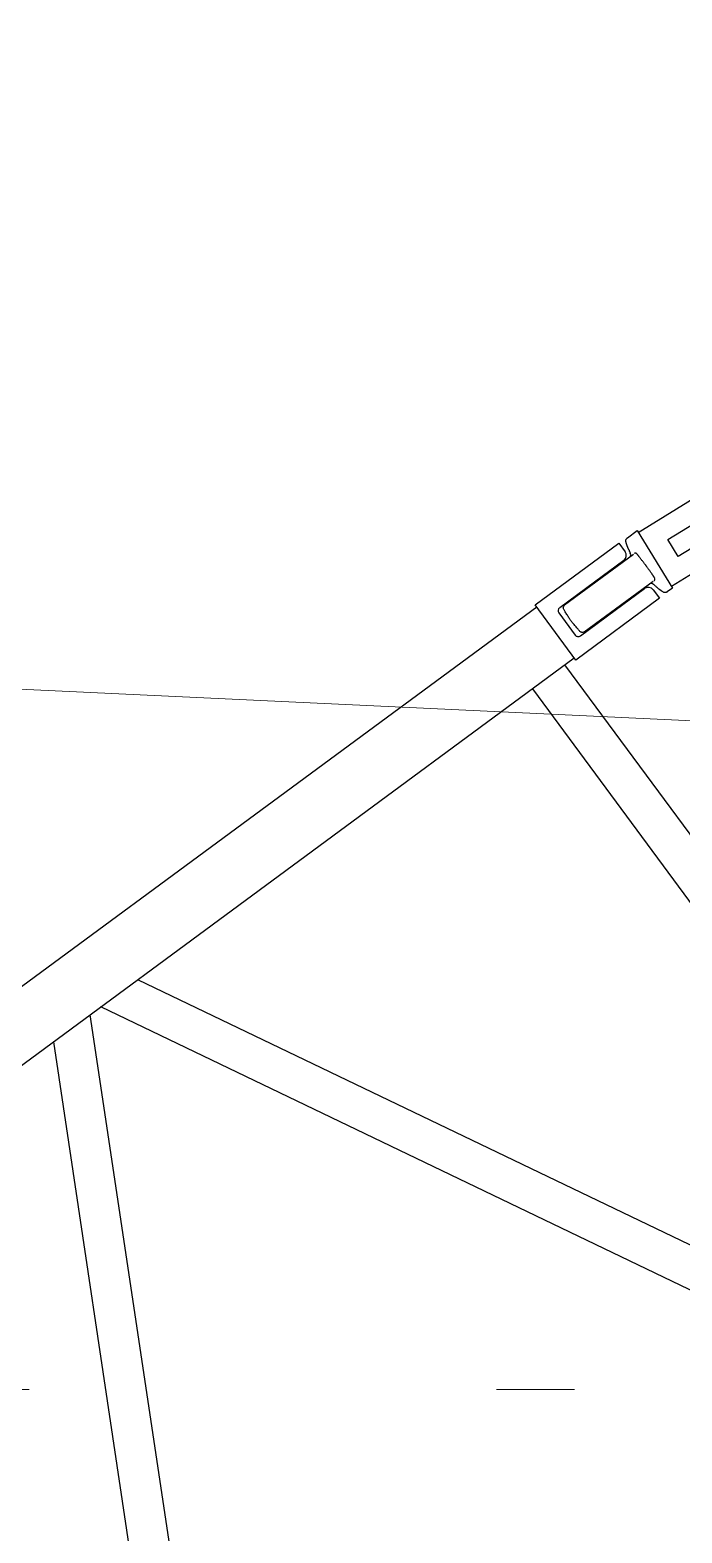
# Model space of a CAD drawing. Header units: millimetres. Extents: x -2078669 to -1085629, y -5987148 to 310365.
# Drawn here: x -1696323 to -1695277, y -2242183 to -2239769 of the extents above; entities that cross this region are included whole.
import ezdxf

# ---------------------------------------------------------------- set-up
doc = ezdxf.new("R2010")
doc.units = ezdxf.units.MM
doc.header["$LTSCALE"] = 500
doc.linetypes.add('SXF_一点短鎖線', pattern=[9.25, 6, -1.5, 0.25, -1.5])
for name, color, linetype, lineweight in [('D-BGD', 7, 'Continuous', 13), ('D-BMK', 2, 'SXF_一点短鎖線', 13), ('D-BYP-STR8', 5, 'Continuous', 25), ('D-BYP-STRB', 5, 'Continuous', 25)]:
    doc.layers.add(name, color=color, linetype=linetype, lineweight=lineweight)

# ---------------------------------------------------------------- blocks, each defined once
blk = doc.blocks.new('河川平面')
at = {"layer": 'D-BGD', "linetype": 'Continuous'}
blk.add_line((1609176.5, -2782074.1), (1619038.2, -2782534.2), dxfattribs=at)

msp = doc.modelspace()

# ---------------------------------------------------------------- linework, layer by layer
at = {"layer": 'D-BMK', "linetype": 'SXF_一点短鎖線'}
msp.add_line((-1622324.6, -2241952.7), (-1736237.2, -2241952.7), dxfattribs=at)
at = {"layer": 'D-BYP-STR8'}
msp.add_circle((-1706874.7, -2250449), 16000, dxfattribs=at)
at = {"layer": 'D-BYP-STRB', "linetype": 'Continuous'}
for p, q in [((-1695347.3, -2240576.1), (-1695026.7, -2240378.6)), ((-1695299.7, -2240587.7), (-1695027.6, -2240420)), ((-1695293.9, -2240662.6), (-1694966.2, -2240460.6)), ((-1695010.8, -2240447.2), (-1695282.9, -2240614.9)), ((-1695364.6, -2240584.7), (-1695349.1, -2240573.3)), ((-1695349.1, -2240573.3), (-1695292.2, -2240665.5)), ((-1695512.6, -2240692.6), (-1695378.2, -2240593.5)), ((-1695378.2, -2240593.5), (-1695368.1, -2240607.2)), ((-1695366.9, -2240589.7), (-1695366.8, -2240588.3)), ((-1695366.9, -2240589.7), (-1695366.8, -2240588.3)), ((-1695366.8, -2240591), (-1695366.9, -2240589.7)), ((-1695366.8, -2240591), (-1695366.9, -2240589.7)), ((-1695366.8, -2240587.9), (-1695366.6, -2240587.6)), ((-1695366.8, -2240587.9), (-1695366.6, -2240587.6)), ((-1695366.8, -2240588.3), (-1695366.8, -2240587.9)), ((-1695366.8, -2240588.3), (-1695366.8, -2240587.9)), ((-1695366.6, -2240592.1), (-1695366.8, -2240591)), ((-1695366.6, -2240592.1), (-1695366.8, -2240591)), ((-1695366.6, -2240587.3), (-1695366.4, -2240586.9)), ((-1695366.6, -2240587.3), (-1695366.4, -2240586.9)), ((-1695366.6, -2240587.4), (-1695366.6, -2240587.3)), ((-1695366.6, -2240587.4), (-1695366.6, -2240587.3)), ((-1695366.6, -2240587.6), (-1695366.6, -2240587.4)), ((-1695366.6, -2240587.6), (-1695366.6, -2240587.4)), ((-1695366.3, -2240593.4), (-1695366.6, -2240592.1)), ((-1695366.3, -2240593.3), (-1695366.6, -2240592.1)), ((-1695366.4, -2240586.9), (-1695366.2, -2240586.5)), ((-1695366.4, -2240586.9), (-1695366.2, -2240586.5)), ((-1695366.2, -2240593.7), (-1695366.3, -2240593.4)), ((-1695366.2, -2240586.5), (-1695365.6, -2240585.8)), ((-1695366.2, -2240586.5), (-1695365.6, -2240585.8)), ((-1695366.1, -2240594), (-1695366.2, -2240593.7)), ((-1695366, -2240594.3), (-1695366.1, -2240594)), ((-1695365.9, -2240594.6), (-1695366, -2240594.3)), ((-1695365.8, -2240594.9), (-1695365.9, -2240594.6)), ((-1695365.7, -2240595.2), (-1695365.8, -2240594.9)), ((-1695365.6, -2240595.6), (-1695365.7, -2240595.2)), ((-1695365.6, -2240585.8), (-1695364.6, -2240584.7)), ((-1695365.6, -2240585.8), (-1695364.7, -2240584.8)), ((-1695365.4, -2240596), (-1695365.6, -2240595.6)), ((-1695365.3, -2240596.4), (-1695365.4, -2240596)), ((-1695365.1, -2240596.8), (-1695365.3, -2240596.4)), ((-1695365, -2240597.2), (-1695365.1, -2240596.8)), ((-1695364.8, -2240597.6), (-1695365, -2240597.2)), ((-1695364.7, -2240598), (-1695364.8, -2240597.6)), ((-1695364.7, -2240584.8), (-1695364.7, -2240584.7)), ((-1695364.7, -2240584.7), (-1695364.6, -2240584.7)), ((-1695364.7, -2240584.8), (-1695364.7, -2240584.8)), ((-1695364.5, -2240598.4), (-1695364.7, -2240598)), ((-1695364.6, -2240584.7), (-1695364.6, -2240584.7)), ((-1695364.6, -2240584.7), (-1695364.6, -2240584.7)), ((-1695364.6, -2240584.7), (-1695364.6, -2240584.7)), ((-1695364.6, -2240584.7), (-1695364.6, -2240584.7)), ((-1695364.6, -2240584.7), (-1695364.6, -2240584.7)), ((-1695364.6, -2240584.7), (-1695364.6, -2240584.7)), ((-1695364.6, -2240584.7), (-1695364.6, -2240584.7)), ((-1695364.6, -2240584.7), (-1695364.6, -2240584.7)), ((-1695364.6, -2240584.7), (-1695364.6, -2240584.7)), ((-1695364.6, -2240584.7), (-1695364.6, -2240584.7)), ((-1695364.6, -2240584.7), (-1695364.6, -2240584.7)), ((-1695364.6, -2240584.7), (-1695364.6, -2240584.7)), ((-1695364.6, -2240584.7), (-1695364.6, -2240584.7)), ((-1695364.4, -2240598.7), (-1695364.5, -2240598.4)), ((-1695364.3, -2240599), (-1695364.4, -2240598.7)), ((-1695363.7, -2240600.3), (-1695364.3, -2240599)), ((-1695363.6, -2240600.6), (-1695363.7, -2240600.3)), ((-1695363.7, -2240600.3), (-1695363.7, -2240600.3)), ((-1695363.1, -2240601.8), (-1695363.6, -2240600.6)), ((-1695363, -2240601.9), (-1695363.1, -2240601.8)), ((-1695362.9, -2240602.1), (-1695363, -2240601.9)), ((-1695362.8, -2240602.3), (-1695362.9, -2240602.1)), ((-1695362.8, -2240602.5), (-1695362.8, -2240602.3)), ((-1695362.7, -2240602.7), (-1695362.8, -2240602.5)), ((-1695362.6, -2240602.9), (-1695362.7, -2240602.7)), ((-1695362.5, -2240603), (-1695362.6, -2240602.9)), ((-1695362.4, -2240603.2), (-1695362.5, -2240603)), ((-1695362.3, -2240603.5), (-1695362.4, -2240603.2)), ((-1695362.2, -2240603.7), (-1695362.3, -2240603.5)), ((-1695362.1, -2240603.9), (-1695362.2, -2240603.7)), ((-1695362, -2240604.1), (-1695362.1, -2240603.9)), ((-1695361.9, -2240604.3), (-1695362, -2240604.1)), ((-1695361.9, -2240604.5), (-1695361.9, -2240604.3)), ((-1695361.8, -2240604.6), (-1695361.9, -2240604.5)), ((-1695361.7, -2240604.8), (-1695361.8, -2240604.6)), ((-1695361.4, -2240605.4), (-1695361.7, -2240604.8)), ((-1695361.3, -2240605.7), (-1695361.4, -2240605.4)), ((-1695361.4, -2240605.4), (-1695361.4, -2240605.4)), ((-1695361.1, -2240606.1), (-1695361.3, -2240605.7)), ((-1695361.1, -2240606.2), (-1695361.1, -2240606.1)), ((-1695361, -2240606.3), (-1695361.1, -2240606.2)), ((-1695360.9, -2240606.4), (-1695361, -2240606.3)), ((-1695361, -2240606.3), (-1695361, -2240606.3)), ((-1695360.9, -2240606.5), (-1695360.9, -2240606.4)), ((-1695360.9, -2240606.6), (-1695360.9, -2240606.5)), ((-1695360.8, -2240606.7), (-1695360.9, -2240606.6)), ((-1695360.8, -2240606.8), (-1695360.8, -2240606.7)), ((-1695360.7, -2240606.8), (-1695360.8, -2240606.8)), ((-1695360.7, -2240606.9), (-1695360.7, -2240606.8)), ((-1695360.7, -2240607), (-1695360.7, -2240606.9)), ((-1695360.6, -2240607.1), (-1695360.7, -2240607)), ((-1695360.6, -2240607.2), (-1695360.6, -2240607.1)), ((-1695360.5, -2240607.3), (-1695360.6, -2240607.2)), ((-1695360.5, -2240607.4), (-1695360.5, -2240607.3)), ((-1695360.3, -2240607.7), (-1695360.5, -2240607.4)), ((-1695360.5, -2240607.4), (-1695360.5, -2240607.4)), ((-1695282.9, -2240614.9), (-1695299.7, -2240587.7)), ((-1695354.6, -2240611.5), (-1695465.4, -2240693.2)), ((-1695370.2, -2240621.2), (-1695417.2, -2240655.9)), ((-1695361.2, -2240616.4), (-1695360.7, -2240616)), ((-1695360.7, -2240616), (-1695360.3, -2240615.6)), ((-1695360.4, -2240615.6), (-1695360.3, -2240615.5)), ((-1695360.3, -2240607.8), (-1695360.3, -2240607.7)), ((-1695360.3, -2240607.7), (-1695360.3, -2240607.7)), ((-1695360.2, -2240608), (-1695360.3, -2240607.8)), ((-1695360.3, -2240615.6), (-1695360, -2240615.2)), ((-1695360.3, -2240615.5), (-1695360.2, -2240615.4)), ((-1695360.2, -2240608.1), (-1695360.2, -2240608)), ((-1695360.2, -2240608), (-1695360.2, -2240608)), ((-1695360.2, -2240608), (-1695360.2, -2240608)), ((-1695360.1, -2240608.1), (-1695360.2, -2240608.1)), ((-1695360.2, -2240615.3), (-1695360.1, -2240615.2)), ((-1695360.2, -2240615.4), (-1695360.2, -2240615.3)), ((-1695360.1, -2240608.2), (-1695360.1, -2240608.1)), ((-1695360.1, -2240608.1), (-1695360.1, -2240608.1)), ((-1695360, -2240608.3), (-1695360.1, -2240608.2)), ((-1695360.1, -2240608.2), (-1695360.1, -2240608.2)), ((-1695360.1, -2240608.2), (-1695360.1, -2240608.2)), ((-1695360.1, -2240615.2), (-1695360, -2240615.1)), ((-1695360, -2240608.4), (-1695360, -2240608.3)), ((-1695360, -2240608.3), (-1695360, -2240608.3)), ((-1695360, -2240608.5), (-1695360, -2240608.4)), ((-1695360, -2240608.4), (-1695360, -2240608.4)), ((-1695360, -2240608.4), (-1695360, -2240608.4)), ((-1695359.9, -2240608.5), (-1695360, -2240608.5)), ((-1695360, -2240609.4), (-1695359.9, -2240609.3)), ((-1695359.3, -2240611.1), (-1695360, -2240609.4)), ((-1695360, -2240615.2), (-1695359.7, -2240614.7)), ((-1695360, -2240615.1), (-1695359.9, -2240615)), ((-1695359.9, -2240608.6), (-1695359.9, -2240608.5)), ((-1695359.9, -2240608.5), (-1695359.9, -2240608.5)), ((-1695359.9, -2240608.7), (-1695359.9, -2240608.6)), ((-1695359.9, -2240608.6), (-1695359.9, -2240608.6)), ((-1695359.9, -2240608.6), (-1695359.9, -2240608.6)), ((-1695359.8, -2240608.7), (-1695359.9, -2240608.7)), ((-1695359.9, -2240608.7), (-1695359.9, -2240608.7)), ((-1695359.9, -2240608.7), (-1695359.9, -2240608.7)), ((-1695359.9, -2240609.3), (-1695359.9, -2240609.3)), ((-1695359.9, -2240609.3), (-1695359.8, -2240609.3)), ((-1695359.9, -2240615), (-1695359.8, -2240614.9)), ((-1695359.8, -2240608.8), (-1695359.8, -2240608.7)), ((-1695359.8, -2240608.7), (-1695359.8, -2240608.7)), ((-1695359.8, -2240608.7), (-1695359.8, -2240608.7)), ((-1695359.8, -2240608.7), (-1695359.8, -2240608.7)), ((-1695359.8, -2240608.9), (-1695359.8, -2240608.8)), ((-1695359.8, -2240608.8), (-1695359.8, -2240608.8)), ((-1695359.8, -2240608.8), (-1695359.8, -2240608.8)), ((-1695359.8, -2240608.8), (-1695359.8, -2240608.8)), ((-1695359.8, -2240608.8), (-1695359.8, -2240608.8)), ((-1695359.8, -2240608.8), (-1695359.8, -2240608.8)), ((-1695359.8, -2240608.8), (-1695359.8, -2240608.8)), ((-1695359.7, -2240609), (-1695359.8, -2240608.9)), ((-1695359.8, -2240608.9), (-1695359.8, -2240608.9)), ((-1695359.8, -2240609.3), (-1695359.7, -2240609.2)), ((-1695359.8, -2240609.3), (-1695359.8, -2240609.3)), ((-1695359.8, -2240614.8), (-1695359.7, -2240614.7)), ((-1695359.8, -2240614.9), (-1695359.8, -2240614.8)), ((-1695359.7, -2240609.1), (-1695359.7, -2240609)), ((-1695359.7, -2240609), (-1695359.7, -2240609)), ((-1695359.7, -2240609), (-1695359.7, -2240609)), ((-1695359.7, -2240609), (-1695359.7, -2240609)), ((-1695359.6, -2240609.1), (-1695359.7, -2240609.1)), ((-1695359.7, -2240609.1), (-1695359.7, -2240609.1)), ((-1695359.7, -2240609.1), (-1695359.7, -2240609.1)), ((-1695359.7, -2240609.2), (-1695359.7, -2240609.2)), ((-1695359.7, -2240609.2), (-1695359.6, -2240609.2)), ((-1695359.7, -2240614.7), (-1695359.7, -2240614.6)), ((-1695359.7, -2240614.6), (-1695359.7, -2240614.6)), ((-1695359.7, -2240614.6), (-1695359.7, -2240614.6)), ((-1695359.7, -2240614.6), (-1695359.7, -2240614.6)), ((-1695359.7, -2240614.6), (-1695359.7, -2240614.7)), ((-1695359.7, -2240614.7), (-1695359.7, -2240614.6)), ((-1695359.7, -2240614.6), (-1695359.7, -2240614.6)), ((-1695359.7, -2240614.6), (-1695359.7, -2240614.6)), ((-1695359.7, -2240614.6), (-1695359.7, -2240614.6)), ((-1695359.7, -2240614.6), (-1695359.7, -2240614.6)), ((-1695359.7, -2240614.6), (-1695359.6, -2240614.6)), ((-1695359.7, -2240614.7), (-1695359.7, -2240614.7)), ((-1695359.7, -2240614.7), (-1695359.7, -2240614.7)), ((-1695359.6, -2240609.2), (-1695359.6, -2240609.1)), ((-1695359.6, -2240609.1), (-1695359.6, -2240609.1)), ((-1695359.6, -2240609.2), (-1695359.6, -2240609.2)), ((-1695359.6, -2240609.2), (-1695359.6, -2240609.2)), ((-1695359.6, -2240609.2), (-1695359.6, -2240609.2)), ((-1695359.6, -2240609.2), (-1695359.6, -2240609.2)), ((-1695359.6, -2240609.2), (-1695359.6, -2240609.2)), ((-1695359.6, -2240614.5), (-1695359.4, -2240614)), ((-1695359.6, -2240614.6), (-1695359.6, -2240614.5)), ((-1695359.6, -2240614.5), (-1695359.6, -2240614.5)), ((-1695359.6, -2240614.5), (-1695359.6, -2240614.5)), ((-1695359.4, -2240614), (-1695359.2, -2240613.6)), ((-1695359.4, -2240614), (-1695359.4, -2240614)), ((-1695359.1, -2240611.8), (-1695359.3, -2240611.1)), ((-1695359.2, -2240613.6), (-1695359, -2240613.2)), ((-1695359, -2240612.4), (-1695359.1, -2240611.8)), ((-1695359, -2240612.8), (-1695359, -2240612.4)), ((-1695359, -2240613.2), (-1695359, -2240612.8)), ((-1695353.2, -2240609.9), (-1695353.3, -2240609.9)), ((-1695353.1, -2240609.8), (-1695353.2, -2240609.9)), ((-1695353.2, -2240609.9), (-1695353.2, -2240609.9)), ((-1695353, -2240609.7), (-1695353.1, -2240609.8)), ((-1695353.1, -2240609.8), (-1695353.1, -2240609.8)), ((-1695352.9, -2240609.7), (-1695353, -2240609.7)), ((-1695352.8, -2240609.6), (-1695352.9, -2240609.7)), ((-1695352.9, -2240609.7), (-1695352.9, -2240609.7)), ((-1695352.7, -2240609.6), (-1695352.8, -2240609.6)), ((-1695352.5, -2240609.5), (-1695352.7, -2240609.6)), ((-1695352.3, -2240609.5), (-1695352.5, -2240609.5)), ((-1695352.5, -2240609.5), (-1695352.5, -2240609.5)), ((-1695352, -2240609.5), (-1695352.3, -2240609.5)), ((-1695351.8, -2240609.5), (-1695352, -2240609.5)), ((-1695351.5, -2240609.6), (-1695351.8, -2240609.5)), ((-1695351.8, -2240609.5), (-1695351.8, -2240609.5)), ((-1695351.8, -2240609.5), (-1695351.8, -2240609.5)), ((-1695351.4, -2240609.6), (-1695351.5, -2240609.6)), ((-1695351.5, -2240609.6), (-1695351.5, -2240609.6)), ((-1695351.3, -2240609.6), (-1695351.4, -2240609.6)), ((-1695351.2, -2240609.6), (-1695351.3, -2240609.6)), ((-1695351.3, -2240609.6), (-1695351.3, -2240609.6)), ((-1695351.1, -2240609.6), (-1695351.2, -2240609.6)), ((-1695351.1, -2240609.7), (-1695351.1, -2240609.6)), ((-1695351, -2240609.7), (-1695351.1, -2240609.7)), ((-1695350.8, -2240609.7), (-1695351, -2240609.7)), ((-1695350.7, -2240609.8), (-1695350.8, -2240609.7)), ((-1695350.4, -2240609.8), (-1695350.7, -2240609.8)), ((-1695350.7, -2240609.8), (-1695350.7, -2240609.8)), ((-1695350.3, -2240609.9), (-1695350.4, -2240609.8)), ((-1695350.2, -2240609.9), (-1695350.3, -2240609.9)), ((-1695350.3, -2240609.9), (-1695350.3, -2240609.9)), ((-1695350.1, -2240610), (-1695350.2, -2240609.9)), ((-1695350, -2240610), (-1695350.1, -2240610)), ((-1695349.9, -2240610), (-1695350, -2240610)), ((-1695350, -2240610), (-1695350, -2240610)), ((-1695349.8, -2240610.1), (-1695349.9, -2240610)), ((-1695349.7, -2240610.1), (-1695349.8, -2240610.1)), ((-1695349.8, -2240610.1), (-1695349.8, -2240610.1)), ((-1695349.8, -2240610.1), (-1695349.8, -2240610.1)), ((-1695349.8, -2240610.1), (-1695349.8, -2240610.1)), ((-1695349.8, -2240610.1), (-1695349.8, -2240610.1)), ((-1695349.8, -2240610.1), (-1695349.8, -2240610.1)), ((-1695349.8, -2240610.1), (-1695349.8, -2240610.1)), ((-1695349.8, -2240610.1), (-1695349.8, -2240610.1)), ((-1695349.8, -2240610.1), (-1695349.8, -2240610.1)), ((-1695349.7, -2240610.2), (-1695349.7, -2240610.1)), ((-1695349.6, -2240610.2), (-1695349.7, -2240610.2)), ((-1695349.7, -2240610.2), (-1695349.7, -2240610.2)), ((-1695349.7, -2240610.2), (-1695349.7, -2240610.2)), ((-1695349.7, -2240610.2), (-1695349.7, -2240610.2)), ((-1695349.7, -2240610.2), (-1695349.7, -2240610.2)), ((-1695349.7, -2240610.2), (-1695349.7, -2240610.2)), ((-1695349.6, -2240610.2), (-1695349.6, -2240610.2)), ((-1695349.6, -2240610.2), (-1695349.6, -2240610.2)), ((-1695349.6, -2240610.2), (-1695349.6, -2240610.2)), ((-1695349.6, -2240610.2), (-1695349.6, -2240610.2)), ((-1695349.6, -2240610.2), (-1695349.6, -2240610.2)), ((-1695349.6, -2240610.2), (-1695349.6, -2240610.2)), ((-1695349.6, -2240610.2), (-1695349.6, -2240610.2)), ((-1695349.6, -2240610.2), (-1695349.6, -2240610.2)), ((-1695349.6, -2240610.2), (-1695349.6, -2240610.2)), ((-1695349.6, -2240610.2), (-1695349.6, -2240610.2)), ((-1695349.4, -2240610.4), (-1695349.6, -2240610.2)), ((-1695349.2, -2240610.7), (-1695349.4, -2240610.4)), ((-1695348.9, -2240611.1), (-1695349.2, -2240610.7)), ((-1695348.7, -2240611.4), (-1695348.9, -2240611.1)), ((-1695348.4, -2240611.8), (-1695348.7, -2240611.4)), ((-1695348, -2240612.2), (-1695348.4, -2240611.8)), ((-1695347.7, -2240612.6), (-1695348, -2240612.2)), ((-1695347.4, -2240613), (-1695347.7, -2240612.6)), ((-1695347.1, -2240613.4), (-1695347.4, -2240613)), ((-1695346.7, -2240613.8), (-1695347.1, -2240613.4)), ((-1695346.4, -2240614.3), (-1695346.7, -2240613.8)), ((-1695346, -2240614.8), (-1695346.4, -2240614.3)), ((-1695345.6, -2240615.3), (-1695346, -2240614.8)), ((-1695345.1, -2240615.9), (-1695345.6, -2240615.3)), ((-1695344.6, -2240616.5), (-1695345.1, -2240615.9)), ((-1695344, -2240617.3), (-1695344.6, -2240616.5)), ((-1695343.4, -2240618.1), (-1695344, -2240617.3)), ((-1695342.7, -2240619), (-1695343.4, -2240618.1)), ((-1695341.9, -2240620), (-1695342.7, -2240619)), ((-1695341.1, -2240621), (-1695341.9, -2240620)), ((-1695340.4, -2240622), (-1695341.1, -2240621)), ((-1695339.6, -2240623), (-1695340.4, -2240622)), ((-1695338.8, -2240624), (-1695339.6, -2240623)), ((-1695338.1, -2240624.9), (-1695338.8, -2240624)), ((-1695337.5, -2240625.8), (-1695338.1, -2240624.9)), ((-1695336.9, -2240626.5), (-1695337.5, -2240625.8)), ((-1695336.4, -2240627.2), (-1695336.9, -2240626.5)), ((-1695335.9, -2240627.9), (-1695336.4, -2240627.2)), ((-1695335.5, -2240628.4), (-1695335.9, -2240627.9)), ((-1695335.1, -2240628.9), (-1695335.5, -2240628.4)), ((-1695334.8, -2240629.3), (-1695335.1, -2240628.9)), ((-1695334.6, -2240629.7), (-1695334.8, -2240629.3)), ((-1695334.3, -2240630), (-1695334.6, -2240629.7)), ((-1695334, -2240630.4), (-1695334.3, -2240630)), ((-1695333.7, -2240630.9), (-1695334, -2240630.4)), ((-1695333.3, -2240631.5), (-1695333.7, -2240630.9)), ((-1695332.8, -2240632.1), (-1695333.3, -2240631.5)), ((-1695433.9, -2240735.9), (-1695323.2, -2240654.2)), ((-1695332.3, -2240632.8), (-1695332.8, -2240632.1)), ((-1695331.7, -2240633.6), (-1695332.3, -2240632.8)), ((-1695331.1, -2240634.5), (-1695331.7, -2240633.6)), ((-1695330.4, -2240635.4), (-1695331.1, -2240634.5)), ((-1695329.7, -2240636.4), (-1695330.4, -2240635.4)), ((-1695329, -2240637.5), (-1695329.7, -2240636.4)), ((-1695328.2, -2240638.5), (-1695329, -2240637.5)), ((-1695327.5, -2240639.5), (-1695328.2, -2240638.5)), ((-1695326.8, -2240640.5), (-1695327.5, -2240639.5)), ((-1695326.1, -2240641.5), (-1695326.8, -2240640.5)), ((-1695325.5, -2240642.3), (-1695326.1, -2240641.5)), ((-1695325, -2240643.1), (-1695325.5, -2240642.3)), ((-1695324.5, -2240643.8), (-1695325, -2240643.1)), ((-1695324.1, -2240644.4), (-1695324.5, -2240643.8)), ((-1695323.7, -2240645), (-1695324.1, -2240644.4)), ((-1695323.3, -2240645.5), (-1695323.7, -2240645)), ((-1695323, -2240645.9), (-1695323.3, -2240645.5)), ((-1695322.7, -2240646.4), (-1695323, -2240645.9)), ((-1695322.4, -2240646.8), (-1695322.7, -2240646.4)), ((-1695322.1, -2240647.3), (-1695322.4, -2240646.8)), ((-1695321.8, -2240647.7), (-1695322.1, -2240647.3)), ((-1695321.6, -2240648.1), (-1695321.8, -2240647.7)), ((-1695321.3, -2240648.5), (-1695321.6, -2240648.1)), ((-1695321, -2240648.9), (-1695321.3, -2240648.5)), ((-1695321.3, -2240653.3), (-1695321.2, -2240653.3)), ((-1695321.2, -2240653.3), (-1695321.1, -2240653.2)), ((-1695321.2, -2240653.3), (-1695321.2, -2240653.3)), ((-1695321.1, -2240653.2), (-1695321, -2240653.2)), ((-1695320.8, -2240649.2), (-1695321, -2240648.9)), ((-1695321, -2240653.2), (-1695320.9, -2240653.1)), ((-1695321, -2240653.2), (-1695321, -2240653.2)), ((-1695320.9, -2240653.1), (-1695320.8, -2240653)), ((-1695320.9, -2240653.1), (-1695320.9, -2240653.1)), ((-1695320.6, -2240649.5), (-1695320.8, -2240649.2)), ((-1695320.8, -2240653), (-1695320.7, -2240652.9)), ((-1695320.7, -2240652.9), (-1695320.6, -2240652.7)), ((-1695320.4, -2240649.8), (-1695320.6, -2240649.5)), ((-1695320.6, -2240652.5), (-1695320.5, -2240652.3)), ((-1695320.6, -2240652.7), (-1695320.6, -2240652.5)), ((-1695320.6, -2240652.7), (-1695320.6, -2240652.7)), ((-1695320.5, -2240652.3), (-1695320.4, -2240652.1)), ((-1695320.3, -2240650.1), (-1695320.4, -2240650)), ((-1695320.4, -2240651.6), (-1695320.4, -2240651.5)), ((-1695320.4, -2240651.5), (-1695320.3, -2240651.5)), ((-1695320.4, -2240651.7), (-1695320.4, -2240651.6)), ((-1695320.4, -2240651.8), (-1695320.4, -2240651.7)), ((-1695320.4, -2240651.7), (-1695320.4, -2240651.7)), ((-1695320.4, -2240652), (-1695320.4, -2240651.8)), ((-1695320.4, -2240652.1), (-1695320.4, -2240652)), ((-1695320.4, -2240652.1), (-1695320.4, -2240652.1)), ((-1695320.3, -2240650.2), (-1695320.3, -2240650.1)), ((-1695320.3, -2240650.3), (-1695320.3, -2240650.2)), ((-1695320.3, -2240650.2), (-1695320.3, -2240650.2)), ((-1695320.3, -2240650.4), (-1695320.3, -2240650.3)), ((-1695320.3, -2240650.5), (-1695320.3, -2240650.4)), ((-1695320.3, -2240650.6), (-1695320.3, -2240650.5)), ((-1695320.3, -2240650.9), (-1695320.3, -2240650.6)), ((-1695320.3, -2240650.6), (-1695320.3, -2240650.6)), ((-1695320.3, -2240651), (-1695320.3, -2240650.9)), ((-1695320.3, -2240651.2), (-1695320.3, -2240651)), ((-1695320.3, -2240651), (-1695320.3, -2240651)), ((-1695320.3, -2240651.3), (-1695320.3, -2240651.2)), ((-1695320.3, -2240651.4), (-1695320.3, -2240651.3)), ((-1695320.3, -2240651.5), (-1695320.3, -2240651.4)), ((-1695417.2, -2240655.9), (-1695473.2, -2240697.2)), ((-1695384, -2240700.9), (-1695337, -2240666.2)), ((-1695326.9, -2240658), (-1695327.7, -2240658.1)), ((-1695326.3, -2240658), (-1695326.9, -2240658)), ((-1695325.7, -2240658.1), (-1695326.3, -2240658)), ((-1695325.2, -2240658.1), (-1695325.7, -2240658.1)), ((-1695324.7, -2240658.3), (-1695325.2, -2240658.1)), ((-1695324.1, -2240658.5), (-1695324.7, -2240658.3)), ((-1695323.6, -2240658.8), (-1695324.1, -2240658.5)), ((-1695323.1, -2240659.1), (-1695323.6, -2240658.8)), ((-1695322.7, -2240659.3), (-1695323.1, -2240659.1)), ((-1695323, -2240668.4), (-1695312.9, -2240682)), ((-1695322.5, -2240659.5), (-1695322.7, -2240659.3)), ((-1695322.5, -2240659.6), (-1695322.5, -2240659.5)), ((-1695322.5, -2240659.5), (-1695322.5, -2240659.5)), ((-1695322.5, -2240659.5), (-1695322.5, -2240659.5)), ((-1695322.4, -2240659.6), (-1695322.5, -2240659.6)), ((-1695322.5, -2240659.6), (-1695322.5, -2240659.6)), ((-1695322.5, -2240659.6), (-1695322.5, -2240659.6)), ((-1695322.5, -2240659.6), (-1695322.5, -2240659.6)), ((-1695321.8, -2240660.2), (-1695322.4, -2240659.6)), ((-1695322.4, -2240659.6), (-1695322.4, -2240659.6)), ((-1695322.4, -2240659.6), (-1695322.4, -2240659.6)), ((-1695321.1, -2240660.9), (-1695321.8, -2240660.2)), ((-1695320.3, -2240661.6), (-1695321.1, -2240660.9)), ((-1695319.4, -2240662.4), (-1695320.3, -2240661.6)), ((-1695318.5, -2240663.2), (-1695319.4, -2240662.4)), ((-1695317.6, -2240664), (-1695318.5, -2240663.2)), ((-1695316.8, -2240664.7), (-1695317.6, -2240664)), ((-1695316, -2240665.4), (-1695316.8, -2240664.7)), ((-1695314, -2240667.2), (-1695316, -2240665.4)), ((-1695312.2, -2240668.6), (-1695314, -2240667.2)), ((-1695310.2, -2240670), (-1695312.2, -2240668.6)), ((-1695308.8, -2240671), (-1695310.2, -2240670)), ((-1695307.6, -2240671.7), (-1695308.8, -2240671)), ((-1695306.6, -2240672.2), (-1695307.6, -2240671.7)), ((-1695305.8, -2240672.4), (-1695306.6, -2240672.2)), ((-1695305.1, -2240672.6), (-1695305.8, -2240672.4)), ((-1695304.4, -2240672.7), (-1695305.1, -2240672.6)), ((-1695303.7, -2240672.7), (-1695304.4, -2240672.7)), ((-1695303.1, -2240672.7), (-1695303.7, -2240672.7)), ((-1695302.6, -2240672.6), (-1695303.1, -2240672.7)), ((-1695302.5, -2240672.6), (-1695302.6, -2240672.6)), ((-1695302.4, -2240672.6), (-1695302.5, -2240672.6)), ((-1695302.3, -2240672.5), (-1695302.4, -2240672.6)), ((-1695302.2, -2240672.5), (-1695302.3, -2240672.5)), ((-1695302.3, -2240672.5), (-1695302.3, -2240672.5)), ((-1695302.1, -2240672.5), (-1695302.2, -2240672.5)), ((-1695302.2, -2240672.5), (-1695302.2, -2240672.5)), ((-1695302, -2240672.4), (-1695302.1, -2240672.5)), ((-1695301.9, -2240672.4), (-1695302, -2240672.4)), ((-1695302, -2240672.4), (-1695302, -2240672.4)), ((-1695301.8, -2240672.4), (-1695301.9, -2240672.4)), ((-1695301.9, -2240672.4), (-1695301.9, -2240672.4)), ((-1695301.7, -2240672.3), (-1695301.8, -2240672.4)), ((-1695301.6, -2240672.3), (-1695301.7, -2240672.3)), ((-1695301.7, -2240672.3), (-1695301.7, -2240672.3)), ((-1695301.5, -2240672.2), (-1695301.6, -2240672.2)), ((-1695301.6, -2240672.2), (-1695301.6, -2240672.3)), ((-1695301.4, -2240672.2), (-1695301.5, -2240672.2)), ((-1695301.3, -2240672.1), (-1695301.4, -2240672.2)), ((-1695301.4, -2240672.2), (-1695301.4, -2240672.2)), ((-1695301.2, -2240672.1), (-1695301.3, -2240672.1)), ((-1695301.1, -2240672), (-1695301.2, -2240672.1)), ((-1695301.2, -2240672.1), (-1695301.2, -2240672.1)), ((-1695300.9, -2240671.9), (-1695301.1, -2240672)), ((-1695301.1, -2240672), (-1695301.1, -2240672)), ((-1695300.8, -2240671.9), (-1695300.9, -2240671.9)), ((-1695300.9, -2240671.9), (-1695300.9, -2240671.9)), ((-1695300.7, -2240671.8), (-1695300.8, -2240671.9)), ((-1695300.6, -2240671.7), (-1695300.7, -2240671.7)), ((-1695300.7, -2240671.7), (-1695300.7, -2240671.7)), ((-1695300.7, -2240671.7), (-1695300.7, -2240671.8)), ((-1695300.5, -2240671.7), (-1695300.6, -2240671.7)), ((-1695300.6, -2240671.7), (-1695300.6, -2240671.7)), ((-1695300.6, -2240671.7), (-1695300.6, -2240671.7)), ((-1695300.6, -2240671.7), (-1695300.6, -2240671.7)), ((-1695300.6, -2240671.7), (-1695300.6, -2240671.7)), ((-1695300.6, -2240671.7), (-1695300.6, -2240671.7)), ((-1695292.2, -2240665.5), (-1695300.5, -2240671.7)), ((-1695300.5, -2240671.7), (-1695300.5, -2240671.7)), ((-1695300.5, -2240671.7), (-1695300.5, -2240671.7)), ((-1695300.5, -2240671.7), (-1695300.5, -2240671.7)), ((-1695300.5, -2240671.7), (-1695300.5, -2240671.7)), ((-1695300.5, -2240671.7), (-1695300.5, -2240671.7)), ((-1695510.1, -2240696), (-1702593.6, -2245920.8)), ((-1695447.3, -2240781.2), (-1695512.6, -2240692.6)), ((-1695467.4, -2240697.1), (-1695467.3, -2240696.3)), ((-1695467.3, -2240697.9), (-1695467.4, -2240697.1)), ((-1695467.3, -2240696.3), (-1695467.1, -2240695.6)), ((-1695467, -2240698.8), (-1695467.3, -2240697.9)), ((-1695467.1, -2240695.6), (-1695466.7, -2240694.8)), ((-1695466.6, -2240699.9), (-1695467, -2240698.8)), ((-1695466.7, -2240694.8), (-1695466.1, -2240694.1)), ((-1695466.2, -2240700.7), (-1695466.6, -2240699.9)), ((-1695465.6, -2240701.6), (-1695466.2, -2240700.7)), ((-1695466.1, -2240694.1), (-1695465.4, -2240693.2)), ((-1695464.9, -2240702.7), (-1695465.6, -2240701.6)), ((-1695464.2, -2240703.8), (-1695464.9, -2240702.7)), ((-1695463.4, -2240705.1), (-1695464.2, -2240703.8)), ((-1695312.9, -2240682), (-1695447.3, -2240781.2)), ((-1695440, -2240742.2), (-1695384, -2240700.9)), ((-1695474.5, -2240705.5), (-1695448.4, -2240741)), ((-1695462.6, -2240706.4), (-1695463.4, -2240705.1)), ((-1695461.7, -2240707.8), (-1695462.6, -2240706.4)), ((-1695460.8, -2240709.2), (-1695461.7, -2240707.8)), ((-1695460, -2240710.6), (-1695460.8, -2240709.2)), ((-1695459.1, -2240711.9), (-1695460, -2240710.6)), ((-1695458.3, -2240713.3), (-1695459.1, -2240711.9)), ((-1695457.5, -2240714.5), (-1695458.3, -2240713.3)), ((-1695456.7, -2240715.7), (-1695457.5, -2240714.5)), ((-1695456.1, -2240716.8), (-1695456.7, -2240715.7)), ((-1695455.5, -2240717.7), (-1695456.1, -2240716.8)), ((-1695455, -2240718.5), (-1695455.5, -2240717.7)), ((-1695454.4, -2240719.2), (-1695455, -2240718.5)), ((-1695453.7, -2240720), (-1695454.4, -2240719.2)), ((-1695452.9, -2240721), (-1695453.7, -2240720)), ((-1695452, -2240722), (-1695452.9, -2240721)), ((-1695451, -2240723.1), (-1695452, -2240722)), ((-1695450, -2240724.3), (-1695451, -2240723.1)), ((-1695448.9, -2240725.6), (-1695450, -2240724.3)), ((-1695447.8, -2240726.8), (-1695448.9, -2240725.6)), ((-1695446.8, -2240728), (-1695447.8, -2240726.8)), ((-1695445.7, -2240729.3), (-1695446.8, -2240728)), ((-1695444.7, -2240730.5), (-1695445.7, -2240729.3)), ((-1695443.7, -2240731.6), (-1695444.7, -2240730.5)), ((-1695442.8, -2240732.6), (-1695443.7, -2240731.6)), ((-1695442, -2240733.6), (-1695442.8, -2240732.6)), ((-1695441.3, -2240734.4), (-1695442, -2240733.6)), ((-1695440.7, -2240735.1), (-1695441.3, -2240734.4)), ((-1695439.8, -2240735.8), (-1695440.7, -2240735.1)), ((-1695439, -2240736.3), (-1695439.8, -2240735.8)), ((-1695438.2, -2240736.6), (-1695439, -2240736.3)), ((-1695437.4, -2240736.8), (-1695438.2, -2240736.6)), ((-1695436.7, -2240736.8), (-1695437.4, -2240736.8)), ((-1695435.9, -2240736.7), (-1695436.7, -2240736.8)), ((-1695435, -2240736.3), (-1695435.9, -2240736.7)), ((-1695433.9, -2240735.9), (-1695435, -2240736.3)), ((-1698734, -2243200.2), (-1695449.8, -2240777.8)), ((-1694604.9, -2241954.4), (-1695464.7, -2240788.8)), ((-1695517, -2240827.3), (-1694657.2, -2241993)), ((-1694673.3, -2242004.8), (-1696150.4, -2241294.5)), ((-1695984, -2242971.6), (-1696226.5, -2241350.7)), ((-1694732.5, -2242048.5), (-1696209.6, -2241338.2)), ((-1696285.7, -2241394.3), (-1696043.2, -2243015.3))]:
    msp.add_line(p, q, dxfattribs=at)
for centre, radius, start, end in [((-1695376.2, -2240613.1), 10, 306.4126, 36.4126), ((-1695331.1, -2240674.3), 10, 36.4126, 126.4126), ((-1695469.7, -2240702), 6, 126.4126, 216.4126), ((-1695443.6, -2240737.4), 6, 216.4126, 306.4126)]:
    msp.add_arc(centre, radius, start, end, dxfattribs=at)

# ---------------------------------------------------------------- block references
at = {"layer": 'D-BGD'}
msp.add_blockref('河川平面', (-3310965.8, 541500.2), dxfattribs=at)

doc.saveas('drawing.dxf')
